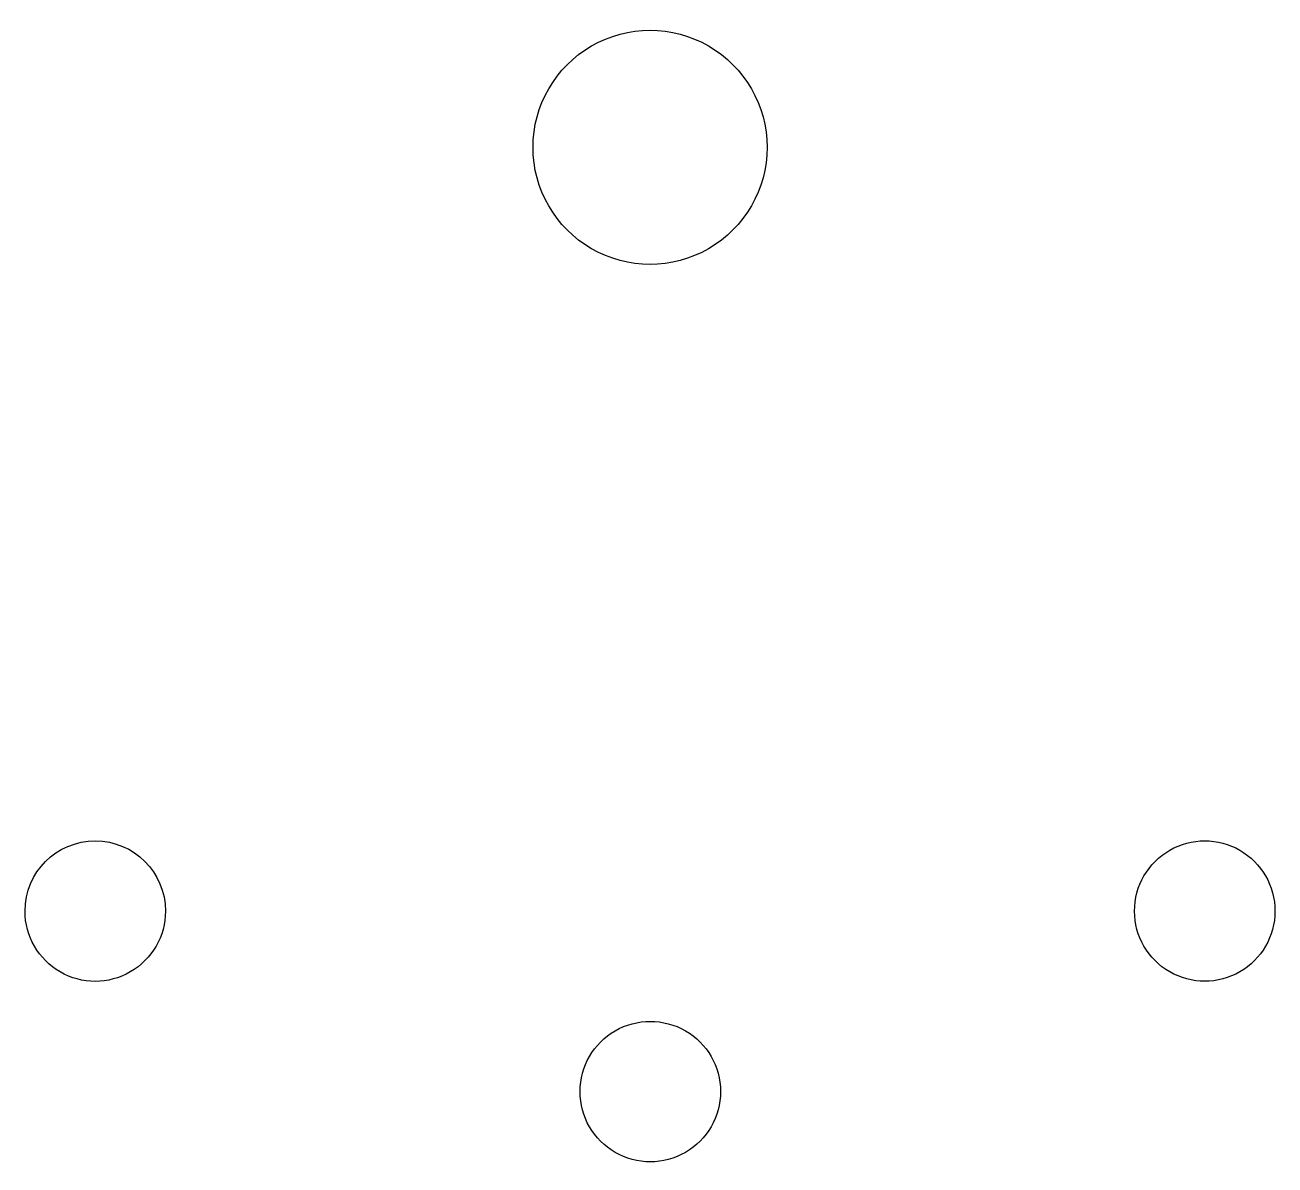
# Model space of a CAD drawing. Extents: x 23.6 to 76.4, y 7 to 55.2.
import ezdxf

# ---------------------------------------------------------------- set-up
doc = ezdxf.new("R2010")
doc.units = 0
doc.layers.add('MateLight_Top', color=7, linetype='CONTINUOUS')

msp = doc.modelspace()

# ---------------------------------------------------------------- linework, layer by layer
at = {"layer": 'MateLight_Top', "color": 6}
for points in [[(54.950493, 49.999999)], [(29.500917, 17.704976)], [(76.435297, 17.707855)], [(52.979911, 10.072565)]]:
    msp.add_lwpolyline(points, close=True, dxfattribs=at)
for points in [[(47.52475, 54.287254), (49.056438, 55.171575), (50.943557, 55.171575), (52.475245, 54.287254)], [(45.049502, 49.999999), (45.049502, 51.768641), (45.993061, 53.402933), (47.52475, 54.287254)], [(52.475245, 54.287254), (54.006934, 53.402933), (54.950493, 51.768641), (54.950493, 49.999999)], [(47.52475, 45.712745), (45.993061, 46.597066), (45.049502, 48.231358), (45.049502, 49.999999)], [(54.950493, 49.999999), (54.950493, 48.231358), (54.006934, 46.597066), (52.475245, 45.712745)], [(52.475245, 45.712745), (50.943557, 44.828424), (49.056438, 44.828424), (47.52475, 45.712745)], [(23.560323, 17.704976), (23.560323, 19.345426), (24.890171, 20.675273), (26.53062, 20.675273)], [(26.53062, 20.675273), (28.17107, 20.675273), (29.500917, 19.345426), (29.500917, 17.704976)], [(71.979852, 20.280208), (72.898865, 20.8108), (74.031136, 20.8108), (74.950149, 20.280208)], [(70.494703, 17.707855), (70.494703, 18.76904), (71.060839, 19.749615), (71.979852, 20.280208)], [(74.950149, 20.280208), (75.869162, 19.749615), (76.435297, 18.76904), (76.435297, 17.707855)], [(25.045472, 15.132624), (24.126459, 15.663216), (23.560323, 16.643792), (23.560323, 17.704976)], [(29.500917, 17.704976), (29.500917, 16.643792), (28.934782, 15.663216), (28.015769, 15.132624)], [(71.979852, 15.135502), (71.060839, 15.666095), (70.494703, 16.64667), (70.494703, 17.707855)], [(76.435297, 17.707855), (76.435297, 16.64667), (75.869162, 15.666095), (74.950149, 15.135502)], [(28.015769, 15.132624), (27.096756, 14.602031), (25.964485, 14.602031), (25.045472, 15.132624)], [(74.950149, 15.135502), (74.031136, 14.60491), (72.898865, 14.60491), (71.979852, 15.135502)], [(48.524466, 12.644917), (49.443479, 13.17551), (50.57575, 13.17551), (51.494763, 12.644917)], [(47.039317, 10.072565), (47.039317, 11.13375), (47.605453, 12.114325), (48.524466, 12.644917)], [(51.494763, 12.644917), (52.413776, 12.114325), (52.979911, 11.13375), (52.979911, 10.072565)], [(48.524466, 7.500212), (47.605453, 8.030805), (47.039317, 9.01138), (47.039317, 10.072565)], [(52.979911, 10.072565), (52.979911, 9.01138), (52.413776, 8.030805), (51.494763, 7.500212)], [(51.494763, 7.500212), (50.57575, 6.96962), (49.443479, 6.96962), (48.524466, 7.500212)]]:
    msp.add_open_spline(points, degree=3, dxfattribs=at)

doc.saveas('drawing.dxf')
